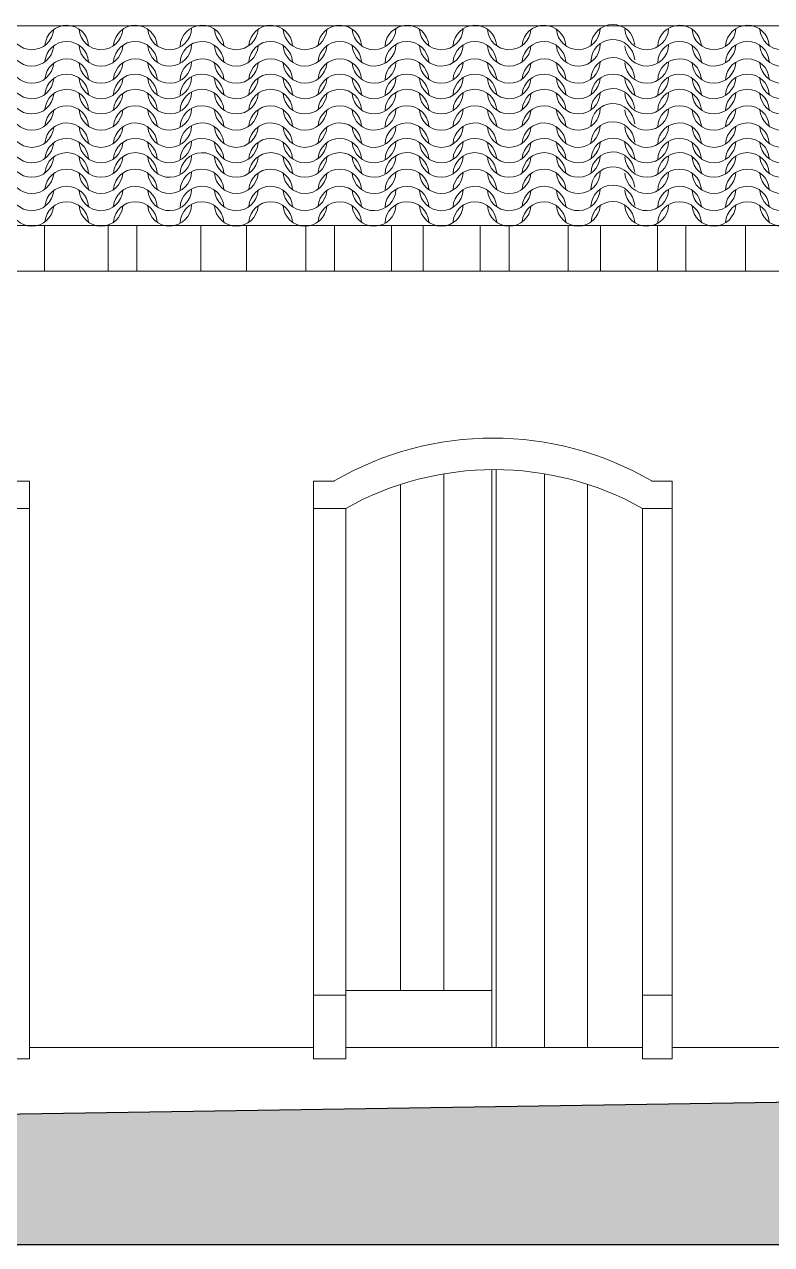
# Model space of a CAD drawing. Header units: millimetres. Extents: x 7899 to 21499, y 1534 to 7095.
# Drawn here: x 14718 to 18125, y 1534 to 7095 of the extents above; entities that cross this region are included whole.
import ezdxf

# ---------------------------------------------------------------- set-up
doc = ezdxf.new("R2010")
doc.units = ezdxf.units.MM
for name, color, linetype, lineweight in [('A-ALV-___-___-EXI', 250, 'Continuous', 25), ('A-BAS-___-___-EXI', 250, 'Continuous', 25), ('A-COB-___-___-EXI', 250, 'Continuous', 13), ('A-POR-___-___-EXI', 250, 'Continuous', 25)]:
    doc.layers.add(name, color=color, linetype=linetype, lineweight=lineweight)

msp = doc.modelspace()

# ---------------------------------------------------------------- hatches: boundary and pattern name
at = {"layer": 'A-BAS-___-___-EXI', "true_color": 0xcb9898}
msp.add_hatch(color=253, dxfattribs=at).paths.add_polyline_path([(21498.7, 1534.4), (21498.7, 2233.1), (7898.7, 2023.6), (7898.7, 1534.4)])

# ---------------------------------------------------------------- linework, layer by layer
at = {"layer": 'A-ALV-___-___-EXI', "color": 18, "lineweight": 9}
for p, q in [((16036.7, 2432.1), (14741, 2432.1)), ((17536.1, 2432.1), (16183.2, 2432.1)), ((19056.5, 2432.1), (17671.6, 2432.1))]:
    msp.add_line(p, q, dxfattribs=at)
at = {"layer": 'A-ALV-___-___-EXI', "color": 18, "lineweight": 9, "flags": 128}
msp.add_lwpolyline([(8598.7, 5970.9), (21029.8, 5970.9), (21029.8, 6179.1), (8598.7, 6179.1), (8598.7, 2034.4)], dxfattribs=at)
at = {"layer": 'A-BAS-___-___-EXI'}
msp.add_lwpolyline([(7898.7, 2023.6), (7898.7, 1534.4), (21498.7, 1534.4), (21498.7, 2233.1)], close=True, dxfattribs=at)
at = {"layer": 'A-COB-___-___-EXI', "color": 18, "lineweight": 9}
for p, q in [((14809.3, 6179.1), (14809.3, 5970.9)), ((15100.2, 6179.1), (15100.2, 5970.9)), ((15230.2, 6179.1), (15230.2, 5970.9)), ((15522.1, 6179.1), (15522.1, 5970.9)), ((15730.4, 6179.1), (15730.4, 5970.9)), ((16001.4, 6179.1), (16001.4, 5970.9)), ((16131.4, 6179.1), (16131.4, 5970.9)), ((16391.4, 6179.1), (16391.4, 5970.9)), ((16536.8, 6179.1), (16536.8, 5970.9)), ((16796.9, 6179.1), (16796.9, 5970.9)), ((16928, 6179.1), (16928, 5970.9)), ((17197.9, 6179.1), (17197.9, 5970.9)), ((17344.4, 6179.1), (17344.4, 5970.9)), ((17604.4, 6179.1), (17604.4, 5970.9)), ((17734.4, 6179.1), (17734.4, 5970.9)), ((18005.5, 6179.1), (18005.5, 5970.9))]:
    msp.add_line(p, q, dxfattribs=at)
at = {"layer": 'A-COB-___-___-EXI', "color": 18, "lineweight": 9, "flags": 128}
msp.add_lwpolyline([(8598.7, 6179.1), (8788.2, 6280.5), (8975.5, 6386.3), (9160.6, 6495.3), (9343.5, 6606.6), (9525.3, 6722.3), (9704.9, 6841.3), (9881.2, 6963.6), (10056.4, 7088.1), (19400.3, 7088.1), (19596.4, 6961.4), (19794.7, 6838), (19995.2, 6719), (20198, 6603.3), (20402.9, 6490.9), (20610, 6383), (20818.2, 6279.4), (21029.8, 6179.1)], dxfattribs=at)
at = {"layer": 'A-COB-___-___-EXI', "color": 18, "lineweight": 9}
for points in [[(14653.1, 7072.9), (14656.7, 7021), (14699.6, 6980.6), (14751.6, 6980.1)], [(14751.6, 6980.1), (14803.7, 6979.6), (14847.3, 7019.2), (14851.9, 7071.1)], [(14912.1, 7091.4), (14860.1, 7091.9), (14816.5, 7052.3), (14811.9, 7000.5)], [(15010.7, 6998.6), (15007.1, 7050.5), (14964.1, 7090.9), (14912.1, 7091.4)], [(14968.2, 7072.9), (14971.8, 7020.8), (15015, 6980.3), (15067.3, 6980.1)], [(15067.3, 6980.1), (15119.5, 6979.9), (15163, 7020), (15167.1, 7072.1)], [(15224.5, 7091.4), (15172.3, 7091.6), (15128.7, 7051.5), (15124.7, 6999.4)], [(15323.6, 6998.6), (15319.9, 7050.7), (15276.7, 7091.2), (15224.5, 7091.4)], [(15281.1, 7072.9), (15284.8, 7019.6), (15329.9, 6978.6), (15383.4, 6980.1)], [(15383.4, 6980.1), (15436.8, 6981.7), (15479.6, 7025.1), (15480.2, 7078.6)], [(15525.4, 7091.3), (15471.9, 7089.8), (15429.2, 7046.4), (15428.5, 6993)], [(15627.7, 6998.6), (15623.9, 7052), (15578.8, 7092.9), (15525.4, 7091.3)], [(15585.2, 7072.9), (15588.8, 7020.8), (15632, 6980.3), (15684.2, 6980.1)], [(15684.2, 6980.1), (15736.5, 6979.9), (15780, 7020), (15784, 7072.1)], [(15841.5, 7091.4), (15789.3, 7091.6), (15745.8, 7051.5), (15741.7, 6999.4)], [(15940.6, 6998.6), (15936.9, 7050.7), (15893.7, 7091.2), (15841.5, 7091.4)], [(15898.1, 7072.9), (15901.7, 7021), (15944.6, 6980.6), (15996.6, 6980.1)], [(15996.6, 6980.1), (16048.6, 6979.6), (16092.3, 7019.2), (16096.9, 7071.1)], [(16157.1, 7091.4), (16105.1, 7091.9), (16061.4, 7052.3), (16056.9, 7000.5)], [(16255.7, 6998.6), (16252, 7050.5), (16209.1, 7090.9), (16157.1, 7091.4)], [(16213.2, 7072.9), (16216.8, 7019.9), (16261.5, 6979.1), (16314.6, 6980.1)], [(16314.6, 6980.1), (16367.8, 6981.2), (16410.8, 7023.8), (16412.3, 7076.9)], [(16460.5, 7091.4), (16407.3, 7090.3), (16364.4, 7047.8), (16362.8, 6994.6)], [(16561.9, 6998.6), (16558.2, 7051.6), (16513.6, 7092.4), (16460.5, 7091.4)], [(16519.5, 7072.9), (16523.1, 7020.3), (16567.1, 6979.6), (16619.9, 6980.1)], [(16619.9, 6980.1), (16672.6, 6980.6), (16715.8, 7022.1), (16718.5, 7074.8)], [(16771.1, 7091.4), (16718.4, 7090.9), (16675.1, 7049.4), (16672.5, 6996.8)], [(16871.5, 6998.6), (16867.9, 7051.2), (16823.8, 7091.9), (16771.1, 7091.4)], [(16829, 7072.9), (16832.6, 7021), (16875.6, 6980.6), (16927.6, 6980.1)], [(16927.6, 6980.1), (16979.6, 6979.6), (17023.3, 7019.2), (17027.8, 7071.1)], [(17088.1, 7091.4), (17036.1, 7091.9), (16992.4, 7052.3), (16987.8, 7000.5)], [(17186.6, 6998.6), (17183, 7050.5), (17140.1, 7090.9), (17088.1, 7091.4)], [(17144.1, 7072.9), (17147.8, 7020.2), (17191.9, 6979.5), (17244.7, 6980.1)], [(17244.7, 6980.1), (17297.5, 6980.7), (17340.7, 7022.4), (17343.2, 7075.2)], [(17400, 7094.7), (17347.2, 7094.1), (17304, 7052.4), (17301.6, 6999.7)], [(17500.6, 7001.9), (17497, 7054.6), (17452.9, 7095.3), (17400, 7094.7)], [(17455.9, 7072.9), (17459.6, 7019.9), (17504.3, 6979.1), (17557.4, 6980.1)], [(17557.4, 6980.1), (17610.6, 6981.2), (17653.5, 7023.8), (17655.1, 7076.9)], [(17703.3, 7091.4), (17650.1, 7090.3), (17607.1, 7047.8), (17605.6, 6994.6)], [(17804.7, 6998.6), (17801, 7051.6), (17756.4, 7092.4), (17703.3, 7091.4)], [(17762.2, 7072.9), (17765.9, 7020.3), (17809.9, 6979.6), (17862.6, 6980.1)], [(17862.6, 6980.1), (17915.4, 6980.6), (17958.6, 7022.1), (17961.3, 7074.8)], [(18013.9, 7091.4), (17961.2, 7090.9), (17917.9, 7049.4), (17915.2, 6996.8)], [(18114.3, 6998.6), (18110.6, 7051.2), (18066.6, 7091.9), (18013.9, 7091.4)], [(18071.8, 7072.9), (18075.4, 7021), (18118.3, 6980.6), (18170.4, 6980.1)], [(14912.1, 7017.6), (14860.1, 7018), (14816.5, 6978.5), (14811.9, 6926.6)], [(15010.7, 6924.8), (15007.1, 6976.7), (14964.1, 7017.1), (14912.1, 7017.6)], [(15224.5, 7017.6), (15172.3, 7017.8), (15128.7, 6977.7), (15124.7, 6925.6)], [(15323.6, 6924.8), (15319.9, 6976.9), (15276.7, 7017.4), (15224.5, 7017.6)], [(15525.4, 7017.5), (15471.9, 7016), (15429.2, 6972.6), (15428.5, 6919.2)], [(15627.7, 6924.8), (15623.9, 6978.1), (15578.8, 7019), (15525.4, 7017.5)], [(15841.5, 7017.6), (15789.3, 7017.8), (15745.8, 6977.7), (15741.7, 6925.6)], [(15940.6, 6924.8), (15936.9, 6976.9), (15893.7, 7017.4), (15841.5, 7017.6)], [(16157.1, 7017.6), (16105.1, 7018), (16061.4, 6978.5), (16056.9, 6926.6)], [(16255.7, 6924.8), (16252, 6976.7), (16209.1, 7017.1), (16157.1, 7017.6)], [(16460.5, 7017.6), (16407.3, 7016.5), (16364.4, 6973.9), (16362.8, 6920.8)], [(16561.9, 6924.8), (16558.2, 6977.8), (16513.6, 7018.6), (16460.5, 7017.6)], [(16771.1, 7017.6), (16718.4, 7017.1), (16675.1, 6975.6), (16672.5, 6923)], [(16871.5, 6924.8), (16867.9, 6977.4), (16823.8, 7018.1), (16771.1, 7017.6)], [(17088.1, 7017.6), (17036.1, 7018), (16992.4, 6978.5), (16987.8, 6926.6)], [(17186.6, 6924.8), (17183, 6976.7), (17140.1, 7017.1), (17088.1, 7017.6)], [(17397.1, 7026.3), (17343.2, 7024.1), (17300.8, 6979.4), (17301.5, 6925.4)], [(17500.6, 6933.6), (17496.9, 6987.4), (17451, 7028.5), (17397.1, 7026.3)], [(17703.3, 7017.6), (17650.1, 7016.5), (17607.1, 6973.9), (17605.6, 6920.8)], [(17804.7, 6924.8), (17801, 6977.8), (17756.4, 7018.6), (17703.3, 7017.6)], [(18013.9, 7017.6), (17961.2, 7017.1), (17917.9, 6975.6), (17915.2, 6923)], [(18114.3, 6924.8), (18110.6, 6977.4), (18066.6, 7018.1), (18013.9, 7017.6)], [(14653.1, 6998), (14656.7, 6946.1), (14699.6, 6905.7), (14751.6, 6905.2)], [(14751.6, 6905.2), (14803.7, 6904.7), (14847.3, 6944.3), (14851.9, 6996.2)], [(14968.2, 6998), (14971.8, 6945.9), (15015, 6905.4), (15067.3, 6905.2)], [(15067.3, 6905.2), (15119.5, 6905), (15163, 6945.1), (15167.1, 6997.2)], [(15281.1, 6998), (15284.8, 6944.6), (15329.9, 6903.7), (15383.4, 6905.2)], [(15383.4, 6905.2), (15436.8, 6906.7), (15479.6, 6950.2), (15480.2, 7003.7)], [(15585.2, 6998), (15588.8, 6945.9), (15632, 6905.4), (15684.2, 6905.2)], [(15684.2, 6905.2), (15736.5, 6905), (15780, 6945.1), (15784, 6997.2)], [(15898.1, 6998), (15901.7, 6946.1), (15944.6, 6905.7), (15996.6, 6905.2)], [(15996.6, 6905.2), (16048.6, 6904.7), (16092.3, 6944.3), (16096.9, 6996.2)], [(16213.2, 6998), (16216.8, 6945), (16261.5, 6904.2), (16314.6, 6905.2)], [(16314.6, 6905.2), (16367.8, 6906.3), (16410.8, 6948.9), (16412.3, 7002)], [(16519.5, 6998), (16523.1, 6945.4), (16567.1, 6904.7), (16619.9, 6905.2)], [(16619.9, 6905.2), (16672.6, 6905.7), (16715.8, 6947.2), (16718.5, 6999.9)], [(16829, 6998), (16832.6, 6946.1), (16875.6, 6905.7), (16927.6, 6905.2)], [(16927.6, 6905.2), (16979.6, 6904.7), (17023.3, 6944.3), (17027.8, 6996.2)], [(17144.1, 6998), (17147.9, 6944.2), (17193.8, 6903.1), (17247.7, 6905.3)], [(17247.7, 6905.3), (17301.6, 6907.5), (17344, 6952.2), (17343.3, 7006.2)], [(17455.9, 6998), (17459.6, 6945), (17504.3, 6904.2), (17557.4, 6905.2)], [(17557.4, 6905.2), (17610.6, 6906.3), (17653.5, 6948.9), (17655.1, 7002)], [(17762.2, 6998), (17765.9, 6945.4), (17809.9, 6904.7), (17862.6, 6905.2)], [(17862.6, 6905.2), (17915.4, 6905.7), (17958.6, 6947.2), (17961.3, 6999.9)], [(18071.8, 6998), (18075.4, 6946.1), (18118.3, 6905.7), (18170.4, 6905.2)], [(14653.1, 6919.8), (14656.7, 6867.9), (14699.6, 6827.4), (14751.6, 6827)], [(14751.6, 6827), (14803.7, 6826.5), (14847.3, 6866.1), (14851.9, 6918)], [(14912.1, 6938.2), (14860.1, 6938.7), (14816.5, 6899.1), (14811.9, 6847.3)], [(15010.7, 6845.5), (15007.1, 6897.4), (14964.1, 6937.8), (14912.1, 6938.2)], [(14968.2, 6919.8), (14971.8, 6867.7), (15015, 6827.2), (15067.3, 6827)], [(15067.3, 6827), (15119.5, 6826.8), (15163, 6866.9), (15167.1, 6919)], [(15224.5, 6938.2), (15172.3, 6938.4), (15128.7, 6898.3), (15124.7, 6846.3)], [(15323.6, 6845.5), (15319.9, 6897.6), (15276.7, 6938), (15224.5, 6938.2)], [(15281.1, 6919.8), (15284.8, 6866.4), (15329.9, 6825.5), (15383.4, 6827)], [(15383.4, 6827), (15436.8, 6828.5), (15479.6, 6872), (15480.2, 6925.4)], [(15525.4, 6938.2), (15471.9, 6936.7), (15429.2, 6893.3), (15428.5, 6839.8)], [(15627.7, 6845.5), (15623.9, 6898.8), (15578.8, 6939.7), (15525.4, 6938.2)], [(15585.2, 6919.8), (15588.8, 6867.7), (15632, 6827.2), (15684.2, 6827)], [(15684.2, 6827), (15736.5, 6826.8), (15780, 6866.9), (15784, 6919)], [(15841.5, 6938.2), (15789.3, 6938.5), (15745.8, 6898.4), (15741.7, 6846.3)], [(15940.6, 6845.5), (15936.9, 6897.6), (15893.7, 6938), (15841.5, 6938.2)], [(15898.1, 6919.8), (15901.7, 6867.9), (15944.6, 6827.4), (15996.6, 6827)], [(15996.6, 6827), (16048.6, 6826.5), (16092.3, 6866.1), (16096.9, 6918)], [(16157.1, 6938.2), (16105.1, 6938.7), (16061.4, 6899.1), (16056.9, 6847.3)], [(16255.7, 6845.5), (16252, 6897.4), (16209.1, 6937.8), (16157.1, 6938.2)], [(16213.2, 6919.8), (16216.8, 6866.8), (16261.5, 6825.9), (16314.6, 6827)], [(16314.6, 6827), (16367.8, 6828.1), (16410.8, 6870.7), (16412.3, 6923.8)], [(16460.5, 6938.2), (16407.3, 6937.2), (16364.4, 6894.6), (16362.8, 6841.5)], [(16561.9, 6845.5), (16558.2, 6898.5), (16513.6, 6939.3), (16460.5, 6938.2)], [(16519.5, 6919.8), (16523.1, 6867.2), (16567.1, 6826.5), (16619.9, 6827)], [(16619.9, 6827), (16672.6, 6827.5), (16715.8, 6869), (16718.5, 6921.6)], [(16771.1, 6938.2), (16718.4, 6937.8), (16675.1, 6896.3), (16672.5, 6843.6)], [(16871.5, 6845.5), (16867.9, 6898.1), (16823.8, 6938.8), (16771.1, 6938.2)], [(16829, 6919.8), (16832.6, 6867.9), (16875.6, 6827.4), (16927.6, 6827)], [(16927.6, 6827), (16979.6, 6826.5), (17023.3, 6866.1), (17027.8, 6918)], [(17088.1, 6938.2), (17036.1, 6938.7), (16992.4, 6899.1), (16987.8, 6847.3)], [(17186.6, 6845.5), (17183, 6897.4), (17140.1, 6937.8), (17088.1, 6938.2)], [(17144.1, 6919.8), (17147.8, 6866.7), (17192.5, 6825.9), (17245.7, 6827)], [(17245.7, 6827), (17298.8, 6828.1), (17341.8, 6870.7), (17343.3, 6923.9)], [(17399.1, 6943.7), (17345.9, 6942.6), (17303, 6900), (17301.5, 6846.9)], [(17500.6, 6851), (17496.9, 6904), (17452.3, 6944.8), (17399.1, 6943.7)], [(17455.9, 6919.8), (17459.6, 6866.8), (17504.3, 6825.9), (17557.4, 6827)], [(17557.4, 6827), (17610.6, 6828.1), (17653.5, 6870.7), (17655.1, 6923.8)], [(17703.3, 6938.2), (17650.1, 6937.2), (17607.1, 6894.6), (17605.6, 6841.5)], [(17804.7, 6845.5), (17801, 6898.5), (17756.4, 6939.3), (17703.3, 6938.2)], [(17762.2, 6919.8), (17765.9, 6867.2), (17809.9, 6826.5), (17862.6, 6827)], [(17862.6, 6827), (17915.4, 6827.5), (17958.6, 6869), (17961.3, 6921.6)], [(18013.9, 6938.2), (17961.2, 6937.8), (17917.9, 6896.3), (17915.2, 6843.6)], [(18114.3, 6845.5), (18110.6, 6898.1), (18066.6, 6938.8), (18013.9, 6938.2)], [(18071.8, 6919.8), (18075.4, 6867.9), (18118.3, 6827.4), (18170.4, 6827)], [(14653.1, 6849.3), (14656.7, 6797.4), (14699.6, 6756.9), (14751.6, 6756.4)], [(14751.6, 6756.4), (14803.7, 6756), (14847.3, 6795.6), (14851.9, 6847.4)], [(14912.1, 6868.8), (14860.1, 6869.3), (14816.5, 6829.7), (14811.9, 6777.9)], [(15010.7, 6776.1), (15007.1, 6828), (14964.1, 6868.3), (14912.1, 6868.8)], [(14968.2, 6849.3), (14971.8, 6797.1), (15015, 6756.7), (15067.3, 6756.4)], [(15067.3, 6756.4), (15119.5, 6756.2), (15163, 6796.4), (15167.1, 6848.5)], [(15224.5, 6868.8), (15172.3, 6869), (15128.7, 6828.9), (15124.7, 6776.9)], [(15323.6, 6776.1), (15319.9, 6828.2), (15276.7, 6868.6), (15224.5, 6868.8)], [(15281.1, 6849.3), (15284.8, 6795.9), (15329.9, 6755), (15383.4, 6756.5)], [(15383.4, 6756.5), (15436.8, 6758), (15479.6, 6801.4), (15480.2, 6854.9)], [(15525.4, 6868.8), (15471.9, 6867.3), (15429.2, 6823.9), (15428.5, 6770.4)], [(15627.7, 6776.1), (15623.9, 6829.4), (15578.8, 6870.3), (15525.4, 6868.8)], [(15585.2, 6849.3), (15588.8, 6797.2), (15632, 6756.7), (15684.2, 6756.4)], [(15684.2, 6756.4), (15736.5, 6756.2), (15780, 6796.3), (15784, 6848.4)], [(15841.5, 6868.8), (15789.3, 6869.1), (15745.8, 6829), (15741.7, 6776.9)], [(15940.6, 6776.1), (15936.9, 6828.2), (15893.7, 6868.6), (15841.5, 6868.8)], [(15898.1, 6849.3), (15901.7, 6797.4), (15944.6, 6756.9), (15996.6, 6756.4)], [(15996.6, 6756.4), (16048.6, 6756), (16092.3, 6795.6), (16096.9, 6847.4)], [(16157.1, 6868.8), (16105.1, 6869.3), (16061.4, 6829.7), (16056.9, 6777.9)], [(16255.7, 6776.1), (16252, 6828), (16209.1, 6868.3), (16157.1, 6868.8)], [(16213.2, 6849.3), (16216.8, 6796.3), (16261.5, 6755.4), (16314.6, 6756.5)], [(16314.6, 6756.5), (16367.8, 6757.6), (16410.8, 6800.1), (16412.3, 6853.3)], [(16460.5, 6868.8), (16407.3, 6867.8), (16364.4, 6825.2), (16362.8, 6772.1)], [(16561.9, 6776.1), (16558.2, 6829.1), (16513.6, 6869.9), (16460.5, 6868.8)], [(16519.5, 6849.3), (16523.1, 6796.7), (16567.1, 6756), (16619.9, 6756.4)], [(16619.9, 6756.4), (16672.6, 6757), (16715.8, 6798.5), (16718.5, 6851.1)], [(16771.1, 6868.8), (16718.4, 6868.3), (16675.1, 6826.9), (16672.5, 6774.2)], [(16871.5, 6776.1), (16867.9, 6828.7), (16823.8, 6869.3), (16771.1, 6868.8)], [(16829, 6849.3), (16832.6, 6797.4), (16875.6, 6756.9), (16927.6, 6756.4)], [(16927.6, 6756.4), (16979.6, 6756), (17023.3, 6795.6), (17027.8, 6847.4)], [(17088.1, 6868.8), (17036.1, 6869.3), (16992.4, 6829.7), (16987.8, 6777.9)], [(17186.6, 6776.1), (17183, 6828), (17140.1, 6868.3), (17088.1, 6868.8)], [(17144.1, 6849.3), (17147.8, 6797.1), (17191.1, 6756.6), (17243.4, 6756.4)], [(17243.4, 6756.4), (17295.7, 6756.4), (17339.3, 6796.7), (17343.1, 6848.9)], [(17401.3, 6868.8), (17349, 6868.9), (17305.5, 6828.6), (17301.7, 6776.4)], [(17500.6, 6776.1), (17497, 6828.2), (17453.6, 6868.8), (17401.3, 6868.8)], [(17455.9, 6849.3), (17459.6, 6796.3), (17504.3, 6755.4), (17557.4, 6756.5)], [(17557.4, 6756.5), (17610.6, 6757.6), (17653.5, 6800.1), (17655.1, 6853.3)], [(17703.3, 6868.8), (17650.1, 6867.8), (17607.1, 6825.2), (17605.6, 6772.1)], [(17804.7, 6776.1), (17801, 6829.1), (17756.4, 6869.9), (17703.3, 6868.8)], [(17762.2, 6849.3), (17765.9, 6796.7), (17809.9, 6756), (17862.6, 6756.4)], [(17862.6, 6756.4), (17915.4, 6757), (17958.6, 6798.5), (17961.3, 6851.1)], [(18013.9, 6868.8), (17961.2, 6868.3), (17917.9, 6826.9), (17915.2, 6774.2)], [(18114.3, 6776.1), (18110.6, 6828.7), (18066.6, 6869.3), (18013.9, 6868.8)], [(18071.8, 6849.3), (18075.4, 6797.4), (18118.3, 6756.9), (18170.4, 6756.4)], [(14912.1, 6799.4), (14860.1, 6799.9), (14816.5, 6760.3), (14811.9, 6708.5)], [(15010.7, 6706.7), (15007.1, 6758.5), (14964.1, 6798.9), (14912.1, 6799.4)], [(15224.5, 6799.4), (15172.3, 6799.6), (15128.7, 6759.5), (15124.7, 6707.5)], [(15323.6, 6706.7), (15319.9, 6758.8), (15276.7, 6799.2), (15224.5, 6799.4)], [(15383.4, 6687.1), (15436.8, 6688.6), (15479.6, 6732), (15480.2, 6785.5)], [(15525.4, 6799.4), (15471.9, 6797.9), (15429.2, 6754.5), (15428.5, 6701)], [(15627.7, 6706.7), (15623.9, 6760), (15578.8, 6800.9), (15525.4, 6799.4)], [(15841.5, 6799.4), (15789.3, 6799.7), (15745.8, 6759.6), (15741.7, 6707.5)], [(15940.6, 6706.7), (15936.9, 6758.8), (15893.7, 6799.2), (15841.5, 6799.4)], [(16157.1, 6799.4), (16105.1, 6799.9), (16061.4, 6760.3), (16056.9, 6708.5)], [(16255.7, 6706.7), (16252, 6758.5), (16209.1, 6798.9), (16157.1, 6799.4)], [(16460.5, 6799.4), (16407.3, 6798.4), (16364.4, 6755.8), (16362.8, 6702.7)], [(16561.9, 6706.7), (16558.2, 6759.7), (16513.6, 6800.5), (16460.5, 6799.4)], [(16771.1, 6799.4), (16718.4, 6798.9), (16675.1, 6757.4), (16672.5, 6704.8)], [(16871.5, 6706.7), (16867.9, 6759.3), (16823.8, 6799.9), (16771.1, 6799.4)], [(17088.1, 6799.4), (17036.1, 6799.9), (16992.4, 6760.3), (16987.8, 6708.5)], [(17186.6, 6706.7), (17183, 6758.5), (17140.1, 6798.9), (17088.1, 6799.4)], [(17400, 6802.7), (17347.2, 6802.1), (17304, 6760.5), (17301.6, 6707.7)], [(17500.6, 6710), (17497, 6762.6), (17452.9, 6803.3), (17400, 6802.7)], [(17703.3, 6799.4), (17650.1, 6798.4), (17607.1, 6755.8), (17605.6, 6702.7)], [(17804.7, 6706.7), (17801, 6759.7), (17756.4, 6800.5), (17703.3, 6799.4)], [(18013.9, 6799.4), (17961.2, 6798.9), (17917.9, 6757.4), (17915.2, 6704.8)], [(18114.3, 6706.7), (18110.6, 6759.3), (18066.6, 6799.9), (18013.9, 6799.4)], [(14653.1, 6779.9), (14656.7, 6727.9), (14699.6, 6687.5), (14751.6, 6687)], [(14751.6, 6687), (14803.7, 6686.6), (14847.3, 6726.2), (14851.9, 6778)], [(14968.2, 6779.9), (14971.8, 6727.7), (15015, 6687.2), (15067.3, 6687)], [(15067.3, 6687), (15119.5, 6686.8), (15163, 6727), (15167.1, 6779.1)], [(15281.1, 6779.9), (15284.8, 6726.5), (15329.9, 6685.6), (15383.4, 6687.1)], [(15585.2, 6779.9), (15588.8, 6727.8), (15632, 6687.3), (15684.2, 6687)], [(15684.2, 6687), (15736.5, 6686.8), (15780, 6726.9), (15784, 6779)], [(15898.1, 6779.9), (15901.7, 6727.9), (15944.6, 6687.5), (15996.6, 6687)], [(15996.6, 6687), (16048.6, 6686.6), (16092.3, 6726.2), (16096.9, 6778)], [(16213.2, 6779.9), (16216.8, 6726.8), (16261.5, 6686), (16314.6, 6687.1)], [(16314.6, 6687.1), (16367.8, 6688.1), (16410.8, 6730.7), (16412.3, 6783.9)], [(16519.5, 6779.9), (16523.1, 6727.3), (16567.1, 6686.6), (16619.9, 6687)], [(16619.9, 6687), (16672.6, 6687.6), (16715.8, 6729), (16718.5, 6781.7)], [(16829, 6779.9), (16832.6, 6727.9), (16875.6, 6687.5), (16927.6, 6687)], [(16927.6, 6687), (16979.6, 6686.6), (17023.3, 6726.2), (17027.8, 6778)], [(17144.1, 6779.9), (17147.8, 6727.2), (17191.9, 6686.5), (17244.7, 6687)], [(17244.7, 6687), (17297.5, 6687.7), (17340.7, 6729.4), (17343.2, 6782.1)], [(17397.1, 6734.3), (17343.2, 6732.1), (17300.8, 6687.4), (17301.5, 6633.5)], [(17500.6, 6641.7), (17496.9, 6695.5), (17451, 6736.5), (17397.1, 6734.3)], [(17455.9, 6779.9), (17459.6, 6726.8), (17504.3, 6686), (17557.4, 6687.1)], [(17557.4, 6687.1), (17610.6, 6688.1), (17653.5, 6730.7), (17655.1, 6783.9)], [(17762.2, 6779.9), (17765.9, 6727.3), (17809.9, 6686.6), (17862.6, 6687)], [(17862.6, 6687), (17915.4, 6687.6), (17958.6, 6729), (17961.3, 6781.7)], [(18071.8, 6779.9), (18075.4, 6727.9), (18118.3, 6687.5), (18170.4, 6687)], [(14653.1, 6706), (14656.7, 6654.1), (14699.6, 6613.7), (14751.6, 6613.2)], [(14751.6, 6613.2), (14803.7, 6612.7), (14847.3, 6652.4), (14851.9, 6704.2)], [(14912.1, 6724.5), (14860.1, 6725), (14816.5, 6685.4), (14811.9, 6633.6)], [(15010.7, 6631.7), (15007.1, 6683.6), (14964.1, 6724), (14912.1, 6724.5)], [(14968.2, 6706), (14971.8, 6653.9), (15015, 6613.4), (15067.3, 6613.2)], [(15067.3, 6613.2), (15119.5, 6613), (15163, 6653.2), (15167.1, 6705.2)], [(15224.5, 6724.5), (15172.3, 6724.7), (15128.7, 6684.6), (15124.7, 6632.5)], [(15323.6, 6631.7), (15319.9, 6683.8), (15276.7, 6724.3), (15224.5, 6724.5)], [(15281.1, 6706), (15284.8, 6652.7), (15329.9, 6611.7), (15383.4, 6613.3)], [(15383.4, 6613.3), (15436.8, 6614.8), (15479.6, 6658.2), (15480.2, 6711.7)], [(15525.4, 6724.5), (15471.9, 6722.9), (15429.2, 6679.6), (15428.5, 6626.1)], [(15627.7, 6631.7), (15623.9, 6685.1), (15578.8, 6726), (15525.4, 6724.5)], [(15585.2, 6706), (15588.8, 6654), (15632, 6613.5), (15684.2, 6613.2)], [(15684.2, 6613.2), (15736.5, 6613), (15780, 6653.1), (15784, 6705.2)], [(15841.5, 6724.5), (15789.3, 6724.7), (15745.8, 6684.6), (15741.7, 6632.6)], [(15940.6, 6631.7), (15936.9, 6683.8), (15893.7, 6724.3), (15841.5, 6724.5)], [(15898.1, 6706), (15901.7, 6654.1), (15944.6, 6613.7), (15996.6, 6613.2)], [(15996.6, 6613.2), (16048.6, 6612.7), (16092.3, 6652.4), (16096.9, 6704.2)], [(16157.1, 6724.5), (16105.1, 6725), (16061.4, 6685.4), (16056.9, 6633.6)], [(16255.7, 6631.7), (16252, 6683.6), (16209.1, 6724), (16157.1, 6724.5)], [(16213.2, 6706), (16216.8, 6653), (16261.5, 6612.2), (16314.6, 6613.3)], [(16314.6, 6613.3), (16367.8, 6614.3), (16410.8, 6656.9), (16412.3, 6710)], [(16460.5, 6724.5), (16407.3, 6723.4), (16364.4, 6680.9), (16362.8, 6627.7)], [(16561.9, 6631.7), (16558.2, 6684.8), (16513.6, 6725.6), (16460.5, 6724.5)], [(16519.5, 6706), (16523.1, 6653.4), (16567.1, 6612.7), (16619.9, 6613.2)], [(16619.9, 6613.2), (16672.6, 6613.7), (16715.8, 6655.2), (16718.5, 6707.9)], [(16771.1, 6724.5), (16718.4, 6724), (16675.1, 6682.5), (16672.5, 6629.9)], [(16871.5, 6631.7), (16867.9, 6684.4), (16823.8, 6725), (16771.1, 6724.5)], [(16829, 6706), (16832.6, 6654.1), (16875.6, 6613.7), (16927.6, 6613.2)], [(16927.6, 6613.2), (16979.6, 6612.7), (17023.3, 6652.4), (17027.8, 6704.2)], [(17088.1, 6724.5), (17036.1, 6725), (16992.4, 6685.4), (16987.8, 6633.6)], [(17186.6, 6631.7), (17183, 6683.6), (17140.1, 6724), (17088.1, 6724.5)], [(17144.1, 6706), (17147.9, 6652.2), (17193.8, 6611.1), (17247.7, 6613.3)], [(17247.7, 6613.3), (17301.6, 6615.5), (17344, 6660.3), (17343.3, 6714.2)], [(17455.9, 6706), (17459.6, 6653), (17504.3, 6612.2), (17557.4, 6613.3)], [(17557.4, 6613.3), (17610.6, 6614.3), (17653.5, 6656.9), (17655.1, 6710)], [(17703.3, 6724.5), (17650.1, 6723.4), (17607.1, 6680.9), (17605.6, 6627.7)], [(17804.7, 6631.7), (17801, 6684.8), (17756.4, 6725.6), (17703.3, 6724.5)], [(17762.2, 6706), (17765.9, 6653.4), (17809.9, 6612.7), (17862.6, 6613.2)], [(17862.6, 6613.2), (17915.4, 6613.7), (17958.6, 6655.2), (17961.3, 6707.9)], [(18013.9, 6724.5), (17961.2, 6724), (17917.9, 6682.5), (17915.2, 6629.9)], [(18114.3, 6631.7), (18110.6, 6684.4), (18066.6, 6725), (18013.9, 6724.5)], [(18071.8, 6706), (18075.4, 6654.1), (18118.3, 6613.7), (18170.4, 6613.2)], [(14653.1, 6627.8), (14656.7, 6575.9), (14699.6, 6535.5), (14751.6, 6535)], [(14751.6, 6535), (14803.7, 6534.5), (14847.3, 6574.1), (14851.9, 6626)], [(14912.1, 6646.3), (14860.1, 6646.8), (14816.5, 6607.2), (14811.9, 6555.4)], [(15010.7, 6553.5), (15007.1, 6605.4), (14964.1, 6645.8), (14912.1, 6646.3)], [(14968.2, 6627.8), (14971.8, 6575.7), (15015, 6535.2), (15067.3, 6535)], [(15067.3, 6535), (15119.5, 6534.8), (15163, 6574.9), (15167.1, 6627)], [(15224.5, 6646.3), (15172.3, 6646.5), (15128.7, 6606.4), (15124.7, 6554.3)], [(15323.6, 6553.5), (15319.9, 6605.6), (15276.7, 6646.1), (15224.5, 6646.3)], [(15281.1, 6627.8), (15284.8, 6574.5), (15329.9, 6533.5), (15383.4, 6535)], [(15383.4, 6535), (15436.8, 6536.5), (15479.6, 6580), (15480.2, 6633.5)], [(15525.4, 6646.2), (15471.9, 6644.7), (15429.2, 6601.3), (15428.5, 6547.9)], [(15627.7, 6553.5), (15623.9, 6606.8), (15578.8, 6647.8), (15525.4, 6646.2)], [(15585.2, 6627.8), (15588.8, 6575.7), (15632, 6535.2), (15684.2, 6535)], [(15684.2, 6535), (15736.5, 6534.8), (15780, 6574.9), (15784, 6627)], [(15841.5, 6646.3), (15789.3, 6646.5), (15745.8, 6606.4), (15741.7, 6554.3)], [(15940.6, 6553.5), (15936.9, 6605.6), (15893.7, 6646.1), (15841.5, 6646.3)], [(15898.1, 6627.8), (15901.7, 6575.9), (15944.6, 6535.5), (15996.6, 6535)], [(15996.6, 6535), (16048.6, 6534.5), (16092.3, 6574.1), (16096.9, 6626)], [(16157.1, 6646.3), (16105.1, 6646.8), (16061.4, 6607.2), (16056.9, 6555.4)], [(16255.7, 6553.5), (16252, 6605.4), (16209.1, 6645.8), (16157.1, 6646.3)], [(16213.2, 6627.8), (16216.8, 6574.8), (16261.5, 6534), (16314.6, 6535)], [(16314.6, 6535), (16367.8, 6536.1), (16410.8, 6578.7), (16412.3, 6631.8)], [(16460.5, 6646.3), (16407.3, 6645.2), (16364.4, 6602.7), (16362.8, 6549.5)], [(16561.9, 6553.5), (16558.2, 6606.5), (16513.6, 6647.3), (16460.5, 6646.3)], [(16519.5, 6627.8), (16523.1, 6575.2), (16567.1, 6534.5), (16619.9, 6535)], [(16619.9, 6535), (16672.6, 6535.5), (16715.8, 6577), (16718.5, 6629.7)], [(16771.1, 6646.3), (16718.4, 6645.8), (16675.1, 6604.3), (16672.5, 6551.7)], [(16871.5, 6553.5), (16867.9, 6606.1), (16823.8, 6646.8), (16771.1, 6646.3)], [(16829, 6627.8), (16832.6, 6575.9), (16875.6, 6535.5), (16927.6, 6535)], [(16927.6, 6535), (16979.6, 6534.5), (17023.3, 6574.1), (17027.8, 6626)], [(17088.1, 6646.3), (17036.1, 6646.8), (16992.4, 6607.2), (16987.8, 6555.4)], [(17186.6, 6553.5), (17183, 6605.4), (17140.1, 6645.8), (17088.1, 6646.3)], [(17144.1, 6627.8), (17147.8, 6574.8), (17192.5, 6533.9), (17245.7, 6535)], [(17245.7, 6535), (17298.8, 6536.1), (17341.8, 6578.8), (17343.3, 6632)], [(17399.1, 6651.8), (17345.9, 6650.7), (17303, 6608.1), (17301.5, 6554.9)], [(17500.6, 6559), (17496.9, 6612.1), (17452.3, 6652.9), (17399.1, 6651.8)], [(17455.9, 6627.8), (17459.6, 6574.8), (17504.3, 6534), (17557.4, 6535)], [(17557.4, 6535), (17610.6, 6536.1), (17653.5, 6578.7), (17655.1, 6631.8)], [(17703.3, 6646.3), (17650.1, 6645.2), (17607.1, 6602.7), (17605.6, 6549.5)], [(17804.7, 6553.5), (17801, 6606.5), (17756.4, 6647.3), (17703.3, 6646.3)], [(17762.2, 6627.8), (17765.9, 6575.2), (17809.9, 6534.5), (17862.6, 6535)], [(17862.6, 6535), (17915.4, 6535.5), (17958.6, 6577), (17961.3, 6629.7)], [(18013.9, 6646.3), (17961.2, 6645.8), (17917.9, 6604.3), (17915.2, 6551.7)], [(18114.3, 6553.5), (18110.6, 6606.1), (18066.6, 6646.8), (18013.9, 6646.3)], [(18071.8, 6627.8), (18075.4, 6575.9), (18118.3, 6535.5), (18170.4, 6535)], [(14912.1, 6575.8), (14860.1, 6576.2), (14816.5, 6536.7), (14811.9, 6484.8)], [(15010.7, 6483), (15007.1, 6534.9), (14964.1, 6575.3), (14912.1, 6575.8)], [(15224.5, 6575.8), (15172.3, 6576), (15128.7, 6535.9), (15124.7, 6483.8)], [(15323.6, 6483), (15319.9, 6535.1), (15276.7, 6575.6), (15224.5, 6575.8)], [(15383.4, 6464.5), (15436.8, 6466), (15479.6, 6509.5), (15480.2, 6563)], [(15525.4, 6575.7), (15471.9, 6574.2), (15429.2, 6530.8), (15428.5, 6477.4)], [(15627.7, 6483), (15623.9, 6536.3), (15578.8, 6577.2), (15525.4, 6575.7)], [(15841.5, 6575.8), (15789.3, 6576), (15745.8, 6535.9), (15741.7, 6483.8)], [(15940.6, 6483), (15936.9, 6535.1), (15893.7, 6575.6), (15841.5, 6575.8)], [(16157.1, 6575.8), (16105.1, 6576.2), (16061.4, 6536.7), (16056.9, 6484.8)], [(16255.7, 6483), (16252, 6534.9), (16209.1, 6575.3), (16157.1, 6575.8)], [(16460.5, 6575.8), (16407.3, 6574.7), (16364.4, 6532.1), (16362.8, 6479)], [(16561.9, 6483), (16558.2, 6536), (16513.6, 6576.8), (16460.5, 6575.8)], [(16771.1, 6575.8), (16718.4, 6575.3), (16675.1, 6533.8), (16672.5, 6481.2)], [(16871.5, 6483), (16867.9, 6535.6), (16823.8, 6576.3), (16771.1, 6575.8)], [(17088.1, 6575.8), (17036.1, 6576.2), (16992.4, 6536.7), (16987.8, 6484.8)], [(17186.6, 6483), (17183, 6534.9), (17140.1, 6575.3), (17088.1, 6575.8)], [(17401.3, 6576.9), (17349, 6577), (17305.5, 6536.6), (17301.7, 6484.5)], [(17500.6, 6484.1), (17497, 6536.3), (17453.6, 6576.8), (17401.3, 6576.9)], [(17703.3, 6575.8), (17650.1, 6574.7), (17607.1, 6532.1), (17605.6, 6479)], [(17804.7, 6483), (17801, 6536), (17756.4, 6576.8), (17703.3, 6575.8)], [(18013.9, 6575.8), (17961.2, 6575.3), (17917.9, 6533.8), (17915.2, 6481.2)], [(18114.3, 6483), (18110.6, 6535.6), (18066.6, 6576.3), (18013.9, 6575.8)], [(14653.1, 6557.3), (14656.7, 6505.4), (14699.6, 6465), (14751.6, 6464.5)], [(14751.6, 6464.5), (14803.7, 6464), (14847.3, 6503.6), (14851.9, 6555.5)], [(14912.1, 6510.8), (14860.1, 6511.2), (14816.5, 6471.7), (14811.9, 6419.8)], [(15010.7, 6418), (15007.1, 6469.9), (14964.1, 6510.3), (14912.1, 6510.8)], [(14968.2, 6557.3), (14971.8, 6505.2), (15015, 6464.7), (15067.3, 6464.5)], [(15067.3, 6464.5), (15119.5, 6464.3), (15163, 6504.4), (15167.1, 6556.5)], [(15224.5, 6510.8), (15172.3, 6511), (15128.7, 6470.9), (15124.7, 6418.8)], [(15323.6, 6418), (15319.9, 6470.1), (15276.7, 6510.6), (15224.5, 6510.8)], [(15281.1, 6557.3), (15284.8, 6503.9), (15329.9, 6463), (15383.4, 6464.5)], [(15525.4, 6510.7), (15471.9, 6509.2), (15429.2, 6465.8), (15428.5, 6412.4)], [(15627.7, 6418), (15623.9, 6471.3), (15578.8, 6512.2), (15525.4, 6510.7)], [(15585.2, 6557.3), (15588.8, 6505.2), (15632, 6464.7), (15684.2, 6464.5)], [(15684.2, 6464.5), (15736.5, 6464.3), (15780, 6504.4), (15784, 6556.5)], [(15841.5, 6510.8), (15789.3, 6511), (15745.8, 6470.9), (15741.7, 6418.8)], [(15940.6, 6418), (15936.9, 6470.1), (15893.7, 6510.6), (15841.5, 6510.8)], [(15898.1, 6557.3), (15901.7, 6505.4), (15944.6, 6465), (15996.6, 6464.5)], [(15996.6, 6464.5), (16048.6, 6464), (16092.3, 6503.6), (16096.9, 6555.5)], [(16157.1, 6510.8), (16105.1, 6511.2), (16061.4, 6471.7), (16056.9, 6419.8)], [(16255.7, 6418), (16252, 6469.9), (16209.1, 6510.3), (16157.1, 6510.8)], [(16213.2, 6557.3), (16216.8, 6504.3), (16261.5, 6463.5), (16314.6, 6464.5)], [(16314.6, 6464.5), (16367.8, 6465.6), (16410.8, 6508.2), (16412.3, 6561.3)], [(16460.5, 6510.8), (16407.3, 6509.7), (16364.4, 6467.1), (16362.8, 6414)], [(16561.9, 6418), (16558.2, 6471), (16513.6, 6511.8), (16460.5, 6510.8)], [(16519.5, 6557.3), (16523.1, 6504.7), (16567.1, 6464), (16619.9, 6464.5)], [(16619.9, 6464.5), (16672.6, 6465), (16715.8, 6506.5), (16718.5, 6559.2)], [(16771.1, 6510.8), (16718.4, 6510.3), (16675.1, 6468.8), (16672.5, 6416.2)], [(16871.5, 6418), (16867.9, 6470.6), (16823.8, 6511.3), (16771.1, 6510.8)], [(16829, 6557.3), (16832.6, 6505.4), (16875.6, 6465), (16927.6, 6464.5)], [(16927.6, 6464.5), (16979.6, 6464), (17023.3, 6503.6), (17027.8, 6555.5)], [(17088.1, 6510.8), (17036.1, 6511.2), (16992.4, 6471.7), (16987.8, 6419.8)], [(17186.6, 6418), (17183, 6469.9), (17140.1, 6510.3), (17088.1, 6510.8)], [(17144.1, 6557.3), (17147.8, 6505.1), (17191.1, 6464.6), (17243.4, 6464.5)], [(17243.4, 6464.5), (17295.7, 6464.4), (17339.3, 6504.8), (17343.1, 6557)], [(17400, 6514.1), (17347.2, 6513.5), (17304, 6471.8), (17301.6, 6419.1)], [(17500.6, 6421.3), (17497, 6474), (17452.9, 6514.6), (17400, 6514.1)], [(17455.9, 6557.3), (17459.6, 6504.3), (17504.3, 6463.5), (17557.4, 6464.5)], [(17557.4, 6464.5), (17610.6, 6465.6), (17653.5, 6508.2), (17655.1, 6561.3)], [(17703.3, 6510.8), (17650.1, 6509.7), (17607.1, 6467.1), (17605.6, 6414)], [(17804.7, 6418), (17801, 6471), (17756.4, 6511.8), (17703.3, 6510.8)], [(17762.2, 6557.3), (17765.9, 6504.7), (17809.9, 6464), (17862.6, 6464.5)], [(17862.6, 6464.5), (17915.4, 6465), (17958.6, 6506.5), (17961.3, 6559.2)], [(18013.9, 6510.8), (17961.2, 6510.3), (17917.9, 6468.8), (17915.2, 6416.2)], [(18114.3, 6418), (18110.6, 6470.6), (18066.6, 6511.3), (18013.9, 6510.8)], [(18071.8, 6557.3), (18075.4, 6505.4), (18118.3, 6465), (18170.4, 6464.5)], [(14653.1, 6491.2), (14656.7, 6439.3), (14699.6, 6398.9), (14751.6, 6398.4)], [(14751.6, 6398.4), (14803.7, 6397.9), (14847.3, 6437.5), (14851.9, 6489.4)], [(14968.2, 6491.2), (14971.8, 6439.1), (15015, 6398.6), (15067.3, 6398.4)], [(15067.3, 6398.4), (15119.5, 6398.2), (15163, 6438.3), (15167.1, 6490.4)], [(15281.1, 6491.2), (15284.8, 6437.8), (15329.9, 6396.9), (15383.4, 6398.4)], [(15383.4, 6398.4), (15436.8, 6399.9), (15479.6, 6443.4), (15480.2, 6496.9)], [(15585.2, 6491.2), (15588.8, 6439.1), (15632, 6398.6), (15684.2, 6398.4)], [(15684.2, 6398.4), (15736.5, 6398.2), (15780, 6438.3), (15784, 6490.4)], [(15898.1, 6491.2), (15901.7, 6439.3), (15944.6, 6398.9), (15996.6, 6398.4)], [(15996.6, 6398.4), (16048.6, 6397.9), (16092.3, 6437.5), (16096.9, 6489.4)], [(16213.2, 6491.2), (16216.8, 6438.2), (16261.5, 6397.4), (16314.6, 6398.4)], [(16314.6, 6398.4), (16367.8, 6399.5), (16410.8, 6442.1), (16412.3, 6495.2)], [(16519.5, 6491.2), (16523.1, 6438.6), (16567.1, 6397.9), (16619.9, 6398.4)], [(16619.9, 6398.4), (16672.6, 6398.9), (16715.8, 6440.4), (16718.5, 6493.1)], [(16829, 6491.2), (16832.6, 6439.3), (16875.6, 6398.9), (16927.6, 6398.4)], [(16927.6, 6398.4), (16979.6, 6397.9), (17023.3, 6437.5), (17027.8, 6489.4)], [(17144.1, 6491.2), (17147.8, 6438.5), (17191.9, 6397.8), (17244.7, 6398.4)], [(17244.7, 6398.4), (17297.5, 6399), (17340.7, 6440.7), (17343.2, 6493.4)], [(17455.9, 6491.2), (17459.6, 6438.2), (17504.3, 6397.4), (17557.4, 6398.4)], [(17557.4, 6398.4), (17610.6, 6399.5), (17653.5, 6442.1), (17655.1, 6495.2)], [(17762.2, 6491.2), (17765.9, 6438.6), (17809.9, 6397.9), (17862.6, 6398.4)], [(17862.6, 6398.4), (17915.4, 6398.9), (17958.6, 6440.4), (17961.3, 6493.1)], [(18071.8, 6491.2), (18075.4, 6439.3), (18118.3, 6398.9), (18170.4, 6398.4)], [(14653.1, 6417.4), (14656.7, 6365.5), (14699.6, 6325.1), (14751.6, 6324.6)], [(14751.6, 6324.6), (14803.7, 6324.1), (14847.3, 6363.7), (14851.9, 6415.6)], [(14912.1, 6435.8), (14860.1, 6436.3), (14816.5, 6396.7), (14811.9, 6344.9)], [(15010.7, 6343.1), (15007.1, 6395), (14964.1, 6435.4), (14912.1, 6435.8)], [(14968.2, 6417.4), (14971.8, 6365.3), (15015, 6324.8), (15067.3, 6324.6)], [(15067.3, 6324.6), (15119.5, 6324.4), (15163, 6364.5), (15167.1, 6416.6)], [(15224.5, 6435.8), (15172.3, 6436), (15128.7, 6395.9), (15124.7, 6343.9)], [(15323.6, 6343.1), (15319.9, 6395.2), (15276.7, 6435.6), (15224.5, 6435.8)], [(15281.1, 6417.4), (15284.8, 6364), (15329.9, 6323.1), (15383.4, 6324.6)], [(15383.4, 6324.6), (15436.8, 6326.1), (15479.6, 6369.6), (15480.2, 6423)], [(15525.4, 6435.8), (15471.9, 6434.3), (15429.2, 6390.9), (15428.5, 6337.4)], [(15627.7, 6343.1), (15623.9, 6396.4), (15578.8, 6437.3), (15525.4, 6435.8)], [(15585.2, 6417.4), (15588.8, 6365.3), (15632, 6324.8), (15684.2, 6324.6)], [(15684.2, 6324.6), (15736.5, 6324.4), (15780, 6364.5), (15784, 6416.6)], [(15841.5, 6435.8), (15789.3, 6436.1), (15745.8, 6396), (15741.7, 6343.9)], [(15940.6, 6343.1), (15936.9, 6395.2), (15893.7, 6435.6), (15841.5, 6435.8)], [(15898.1, 6417.4), (15901.7, 6365.5), (15944.6, 6325.1), (15996.6, 6324.6)], [(15996.6, 6324.6), (16048.6, 6324.1), (16092.3, 6363.7), (16096.9, 6415.6)], [(16157.1, 6435.8), (16105.1, 6436.3), (16061.4, 6396.7), (16056.9, 6344.9)], [(16255.7, 6343.1), (16252, 6395), (16209.1, 6435.4), (16157.1, 6435.8)], [(16213.2, 6417.4), (16216.8, 6364.4), (16261.5, 6323.5), (16314.6, 6324.6)], [(16314.6, 6324.6), (16367.8, 6325.7), (16410.8, 6368.3), (16412.3, 6421.4)], [(16460.5, 6435.8), (16407.3, 6434.8), (16364.4, 6392.2), (16362.8, 6339.1)], [(16561.9, 6343.1), (16558.2, 6396.1), (16513.6, 6436.9), (16460.5, 6435.8)], [(16519.5, 6417.4), (16523.1, 6364.8), (16567.1, 6324.1), (16619.9, 6324.6)], [(16619.9, 6324.6), (16672.6, 6325.1), (16715.8, 6366.6), (16718.5, 6419.2)], [(16771.1, 6435.8), (16718.4, 6435.4), (16675.1, 6393.9), (16672.5, 6341.2)], [(16871.5, 6343.1), (16867.9, 6395.7), (16823.8, 6436.4), (16771.1, 6435.8)], [(16829, 6417.4), (16832.6, 6365.5), (16875.6, 6325.1), (16927.6, 6324.6)], [(16927.6, 6324.6), (16979.6, 6324.1), (17023.3, 6363.7), (17027.8, 6415.6)], [(17088.1, 6435.8), (17036.1, 6436.3), (16992.4, 6396.7), (16987.8, 6344.9)], [(17186.6, 6343.1), (17183, 6395), (17140.1, 6435.4), (17088.1, 6435.8)], [(17144.1, 6417.4), (17147.9, 6363.5), (17193.8, 6322.4), (17247.7, 6324.7)], [(17247.7, 6324.7), (17301.6, 6326.9), (17344, 6371.6), (17343.3, 6425.6)], [(17397.1, 6445.7), (17343.2, 6443.4), (17300.8, 6398.8), (17301.5, 6344.8)], [(17500.6, 6353), (17496.9, 6406.8), (17451, 6447.9), (17397.1, 6445.7)], [(17455.9, 6417.4), (17459.6, 6364.4), (17504.3, 6323.5), (17557.4, 6324.6)], [(17557.4, 6324.6), (17610.6, 6325.7), (17653.5, 6368.3), (17655.1, 6421.4)], [(17703.3, 6435.8), (17650.1, 6434.8), (17607.1, 6392.2), (17605.6, 6339.1)], [(17804.7, 6343.1), (17801, 6396.1), (17756.4, 6436.9), (17703.3, 6435.8)], [(17762.2, 6417.4), (17765.9, 6364.8), (17809.9, 6324.1), (17862.6, 6324.6)], [(17862.6, 6324.6), (17915.4, 6325.1), (17958.6, 6366.6), (17961.3, 6419.2)], [(18013.9, 6435.8), (17961.2, 6435.4), (17917.9, 6393.9), (17915.2, 6341.2)], [(18114.3, 6343.1), (18110.6, 6395.7), (18066.6, 6436.4), (18013.9, 6435.8)], [(18071.8, 6417.4), (18075.4, 6365.5), (18118.3, 6325.1), (18170.4, 6324.6)], [(14912.1, 6357.6), (14860.1, 6358.1), (14816.5, 6318.5), (14811.9, 6266.7)], [(15010.7, 6264.9), (15007.1, 6316.7), (14964.1, 6357.1), (14912.1, 6357.6)], [(15224.5, 6357.6), (15172.3, 6357.8), (15128.7, 6317.7), (15124.7, 6265.7)], [(15323.6, 6264.9), (15319.9, 6317), (15276.7, 6357.4), (15224.5, 6357.6)], [(15383.4, 6246.4), (15436.8, 6247.9), (15479.6, 6291.3), (15480.2, 6344.8)], [(15525.4, 6357.6), (15471.9, 6356.1), (15429.2, 6312.7), (15428.5, 6259.2)], [(15627.7, 6264.9), (15623.9, 6318.2), (15578.8, 6359.1), (15525.4, 6357.6)], [(15841.5, 6357.6), (15789.3, 6357.9), (15745.8, 6317.8), (15741.7, 6265.7)], [(15940.6, 6264.9), (15936.9, 6317), (15893.7, 6357.4), (15841.5, 6357.6)], [(16157.1, 6357.6), (16105.1, 6358.1), (16061.4, 6318.5), (16056.9, 6266.7)], [(16255.7, 6264.9), (16252, 6316.7), (16209.1, 6357.1), (16157.1, 6357.6)], [(16314.6, 6246.4), (16367.8, 6247.4), (16410.8, 6290), (16412.3, 6343.2)], [(16460.5, 6357.6), (16407.3, 6356.6), (16364.4, 6314), (16362.8, 6260.9)], [(16561.9, 6264.9), (16558.2, 6317.9), (16513.6, 6358.7), (16460.5, 6357.6)], [(16619.9, 6246.3), (16672.6, 6246.9), (16715.8, 6288.3), (16718.5, 6341)], [(16771.1, 6357.6), (16718.4, 6357.1), (16675.1, 6315.6), (16672.5, 6263)], [(16871.5, 6264.9), (16867.9, 6317.5), (16823.8, 6358.1), (16771.1, 6357.6)], [(17088.1, 6357.6), (17036.1, 6358.1), (16992.4, 6318.5), (16987.8, 6266.7)], [(17186.6, 6264.9), (17183, 6316.7), (17140.1, 6357.1), (17088.1, 6357.6)], [(17245.7, 6246.4), (17298.8, 6247.5), (17341.8, 6290.1), (17343.3, 6343.3)], [(17399.1, 6363.1), (17345.9, 6362), (17303, 6319.4), (17301.5, 6266.2)], [(17500.6, 6270.4), (17496.9, 6323.4), (17452.3, 6364.2), (17399.1, 6363.1)], [(17557.4, 6246.4), (17610.6, 6247.4), (17653.5, 6290), (17655.1, 6343.2)], [(17703.3, 6357.6), (17650.1, 6356.6), (17607.1, 6314), (17605.6, 6260.9)], [(17804.7, 6264.9), (17801, 6317.9), (17756.4, 6358.7), (17703.3, 6357.6)], [(17862.6, 6246.3), (17915.4, 6246.9), (17958.6, 6288.3), (17961.3, 6341)], [(18013.9, 6357.6), (17961.2, 6357.1), (17917.9, 6315.6), (17915.2, 6263)], [(18114.3, 6264.9), (18110.6, 6317.5), (18066.6, 6358.1), (18013.9, 6357.6)], [(14653.1, 6339.2), (14656.7, 6287.2), (14699.6, 6246.8), (14751.6, 6246.3)], [(14751.6, 6246.3), (14803.7, 6245.9), (14847.3, 6285.5), (14851.9, 6337.3)], [(14912.1, 6287.1), (14860.1, 6287.6), (14816.5, 6248), (14811.9, 6196.2)], [(15010.7, 6194.4), (15007.1, 6246.2), (14964.1, 6286.6), (14912.1, 6287.1)], [(14968.2, 6339.2), (14971.8, 6287), (15015, 6246.5), (15067.3, 6246.3)], [(15067.3, 6246.3), (15119.5, 6246.1), (15163, 6286.3), (15167.1, 6338.4)], [(15224.5, 6287.1), (15172.3, 6287.3), (15128.7, 6247.2), (15124.7, 6195.1)], [(15323.6, 6194.4), (15319.9, 6246.4), (15276.7, 6286.9), (15224.5, 6287.1)], [(15281.1, 6339.2), (15284.8, 6285.8), (15329.9, 6244.9), (15383.4, 6246.4)], [(15525.4, 6287.1), (15471.9, 6285.6), (15429.2, 6242.2), (15428.5, 6188.7)], [(15627.7, 6194.4), (15623.9, 6247.7), (15578.8, 6288.6), (15525.4, 6287.1)], [(15585.2, 6339.2), (15588.8, 6287.1), (15632, 6246.6), (15684.2, 6246.3)], [(15684.2, 6246.3), (15736.5, 6246.1), (15780, 6286.2), (15784, 6338.3)], [(15841.5, 6287.1), (15789.3, 6287.3), (15745.8, 6247.2), (15741.7, 6195.2)], [(15940.6, 6194.4), (15936.9, 6246.4), (15893.7, 6286.9), (15841.5, 6287.1)], [(15898.1, 6339.2), (15901.7, 6287.2), (15944.6, 6246.8), (15996.6, 6246.3)], [(15996.6, 6246.3), (16048.6, 6245.9), (16092.3, 6285.5), (16096.9, 6337.3)], [(16157.1, 6287.1), (16105.1, 6287.6), (16061.4, 6248), (16056.9, 6196.2)], [(16255.7, 6194.4), (16252, 6246.2), (16209.1, 6286.6), (16157.1, 6287.1)], [(16213.2, 6339.2), (16216.8, 6286.1), (16261.5, 6245.3), (16314.6, 6246.4)], [(16460.5, 6287.1), (16407.3, 6286), (16364.4, 6243.5), (16362.8, 6190.4)], [(16561.9, 6194.4), (16558.2, 6247.4), (16513.6, 6288.2), (16460.5, 6287.1)], [(16519.5, 6339.2), (16523.1, 6286.6), (16567.1, 6245.9), (16619.9, 6246.3)], [(16771.1, 6287.1), (16718.4, 6286.6), (16675.1, 6245.1), (16672.5, 6192.5)], [(16871.5, 6194.4), (16867.9, 6247), (16823.8, 6287.6), (16771.1, 6287.1)], [(16829, 6339.2), (16832.6, 6287.2), (16875.6, 6246.8), (16927.6, 6246.3)], [(16927.6, 6246.3), (16979.6, 6245.9), (17023.3, 6285.5), (17027.8, 6337.3)], [(17088.1, 6287.1), (17036.1, 6287.6), (16992.4, 6248), (16987.8, 6196.2)], [(17186.6, 6194.4), (17183, 6246.2), (17140.1, 6286.6), (17088.1, 6287.1)], [(17144.1, 6339.2), (17147.8, 6286.1), (17192.5, 6245.3), (17245.7, 6246.4)], [(17401.3, 6288.2), (17349, 6288.3), (17305.5, 6248), (17301.7, 6195.8)], [(17500.6, 6195.5), (17497, 6247.6), (17453.6, 6288.1), (17401.3, 6288.2)], [(17455.9, 6339.2), (17459.6, 6286.1), (17504.3, 6245.3), (17557.4, 6246.4)], [(17703.3, 6287.1), (17650.1, 6286), (17607.1, 6243.5), (17605.6, 6190.4)], [(17804.7, 6194.4), (17801, 6247.4), (17756.4, 6288.2), (17703.3, 6287.1)], [(17762.2, 6339.2), (17765.9, 6286.6), (17809.9, 6245.9), (17862.6, 6246.3)], [(18013.9, 6287.1), (17961.2, 6286.6), (17917.9, 6245.1), (17915.2, 6192.5)], [(18114.3, 6194.4), (18110.6, 6247), (18066.6, 6287.6), (18013.9, 6287.1)], [(18071.8, 6339.2), (18075.4, 6287.2), (18118.3, 6246.8), (18170.4, 6246.3)], [(14653.1, 6268.7), (14656.7, 6216.7), (14699.6, 6176.3), (14751.6, 6175.8)], [(14751.6, 6175.8), (14803.7, 6175.3), (14847.3, 6215), (14851.9, 6266.8)], [(14968.2, 6268.7), (14971.8, 6216.5), (15015, 6176), (15067.3, 6175.8)], [(15067.3, 6175.8), (15119.5, 6175.6), (15163, 6215.8), (15167.1, 6267.9)], [(15281.1, 6268.7), (15284.8, 6215.3), (15329.9, 6174.3), (15383.4, 6175.9)], [(15383.4, 6175.9), (15436.8, 6177.4), (15479.6, 6220.8), (15480.2, 6274.3)], [(15585.2, 6268.7), (15588.8, 6216.6), (15632, 6176.1), (15684.2, 6175.8)], [(15684.2, 6175.8), (15736.5, 6175.6), (15780, 6215.7), (15784, 6267.8)], [(15898.1, 6268.7), (15901.7, 6216.7), (15944.6, 6176.3), (15996.6, 6175.8)], [(15996.6, 6175.8), (16048.6, 6175.3), (16092.3, 6215), (16096.9, 6266.8)], [(16213.2, 6268.7), (16216.8, 6215.6), (16261.5, 6174.8), (16314.6, 6175.9)], [(16314.6, 6175.9), (16367.8, 6176.9), (16410.8, 6219.5), (16412.3, 6272.6)], [(16519.5, 6268.7), (16523.1, 6216), (16567.1, 6175.3), (16619.9, 6175.8)], [(16619.9, 6175.8), (16672.6, 6176.4), (16715.8, 6217.8), (16718.5, 6270.5)], [(16829, 6268.7), (16832.6, 6216.7), (16875.6, 6176.3), (16927.6, 6175.8)], [(16927.6, 6175.8), (16979.6, 6175.3), (17023.3, 6215), (17027.8, 6266.8)], [(17144.1, 6268.7), (17147.8, 6216.5), (17191.1, 6175.9), (17243.4, 6175.8)], [(17243.4, 6175.8), (17295.7, 6175.8), (17339.3, 6216.1), (17343.1, 6268.3)], [(17455.9, 6268.7), (17459.6, 6215.6), (17504.3, 6174.8), (17557.4, 6175.9)], [(17557.4, 6175.9), (17610.6, 6176.9), (17653.5, 6219.5), (17655.1, 6272.6)], [(17762.2, 6268.7), (17765.9, 6216), (17809.9, 6175.3), (17862.6, 6175.8)], [(17862.6, 6175.8), (17915.4, 6176.4), (17958.6, 6217.8), (17961.3, 6270.5)], [(18071.8, 6268.7), (18075.4, 6216.7), (18118.3, 6176.3), (18170.4, 6175.8)]]:
    msp.add_open_spline(points, degree=3, dxfattribs=at)
at = {"layer": 'A-POR-___-___-EXI', "color": 18, "lineweight": 9}
for p, q in [((16849.7, 2432.1), (16849.7, 5066.4)), ((16869.6, 2432.1), (16869.6, 5066.4)), ((16630.5, 2692.1), (16630.5, 5046.5)), ((17088.8, 2432.1), (17088.8, 5046.5)), ((16433.3, 2692.1), (16433.3, 4998.1)), ((17286, 2432.1), (17286, 4998.1)), ((16036.7, 2671.2), (16183.2, 2671.2)), ((16183.2, 2692.1), (16849.7, 2692.1)), ((17536.1, 2671.2), (17671.6, 2671.2))]:
    msp.add_line(p, q, dxfattribs=at)
at = {"layer": 'A-POR-___-___-EXI', "color": 18, "lineweight": 9, "flags": 128}
for points in [[(14741, 4889), (14605.5, 4889), (14605.5, 2380.3), (14741, 2380.3), (14741, 5013.5), (14647.3, 5013.5)], [(16036.7, 4889), (16183.2, 4889), (16183.2, 2380.3), (16036.7, 2380.3), (16036.7, 5013.5), (16131.4, 5013.5)], [(17671.6, 4889), (17536.1, 4889), (17536.1, 2380.3), (17671.6, 2380.3), (17671.6, 5013.5), (17578, 5013.5)]]:
    msp.add_lwpolyline(points, dxfattribs=at)
at = {"layer": 'A-POR-___-___-EXI', "color": 18, "lineweight": 9}
for points in [[(17578.5, 5015.1), (17130.8, 5274.5), (16578.6, 5274.5), (16130.9, 5015.1)], [(17536.9, 4889.6), (17116.6, 5125.3), (16603.8, 5125.3), (16183.5, 4889.6)]]:
    msp.add_open_spline(points, degree=3, dxfattribs=at)

doc.saveas('drawing.dxf')
